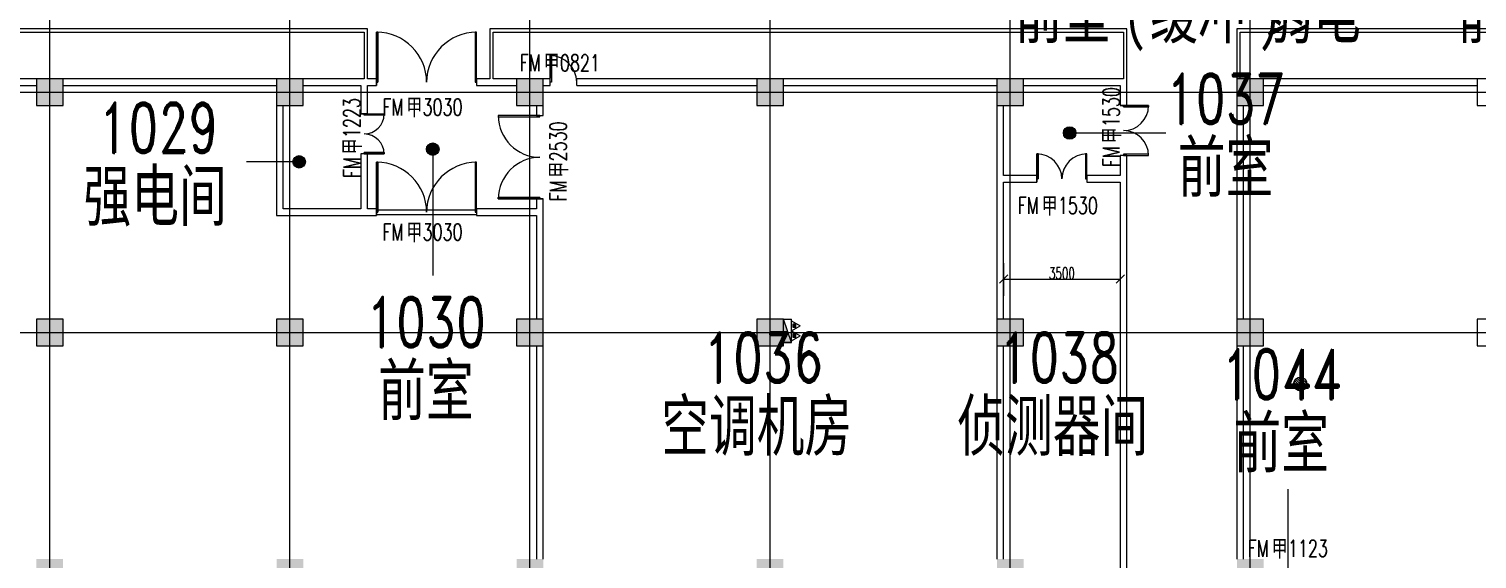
# Model space of a CAD drawing. Header units: millimetres. Extents: x -76632 to 443185, y -33181 to 192400.
# Drawn here: x 150575 to 194000, y 22000 to 37900 of the extents above; entities that cross this region are included whole.
import ezdxf

# ---------------------------------------------------------------- set-up
doc = ezdxf.new("R2010")
doc.units = ezdxf.units.MM
doc.linetypes.add('轴网线', pattern=[22.04, 18.38, -1.83, 0, -1.83])
doc.layers.get('0').update_dxf_attribs({"color": 8})
doc.layers.get('Defpoints').update_dxf_attribs({"color": 8})
for name, color, linetype, lineweight in [('A-ANNO-DIMS', 8, 'Continuous', 9), ('A-AREA-IDEN', 8, 'Continuous', 9), ('A-DETL-GENF', 8, 'Continuous', 18), ('A-DOOR', 8, 'Continuous', 5), ('A-DOOR-IDEN', 8, 'Continuous', 9), ('A-DOOR-OPNG', 8, 'Continuous', 5), ('A-GENM', 8, 'Continuous', 5), ('A-WALL', 8, 'Continuous', 5), ('M-EQPM', 8, 'Continuous', 5), ('P-PIPE', 8, 'Continuous', 5), ('S-COLS', 8, 'Continuous', 5), ('S-GRID', 8, 'Continuous', 9)]:
    doc.layers.add(name, color=color, linetype=linetype, lineweight=lineweight)
doc.styles.add('RomanD', font='romand__.ttf', dxfattribs={"width": 0.7, "height": 1500})
doc.styles.add('RomanD_1', font='romand__.ttf', dxfattribs={"width": 0.7, "height": 500})
doc.styles.add('RomanD_6', font='romand__.ttf', dxfattribs={"width": 0.65, "height": 350})
doc.styles.add('仿宋_2', font='simfang.ttf', dxfattribs={"width": 0.7, "height": 1500})
doc.styles.add('微软雅黑', font='Microsoft YaHei.ttf', dxfattribs={"width": 0.7, "height": 500})
doc.dimstyles.new('0_5', dxfattribs={"dimscale": 304.8, "dimtxt": 351.251157, "dimasz": 0, "dimexe": 0.82021, "dimexo": 0.0625, "dimgap": 0, "dimtad": 1, "dimdec": 0, "dimzin": 0, "dimdsep": 46, "dimtxsty": 'RomanD_6', "dimblk1": 'NONE', "dimblk2": 'NONE', "dimsah": 1, "dimcen": 0.09, "dimazin": 0, "dimtfac": 1, "dimtdec": 4, "dimtix": 1, "dimtmove": 0, "dimatfit": 3, "dimfxl": 0.82021, "dimfxlon": 1, "dimtvp": 1, "dimtolj": 1, "dimtzin": 0, "dimlwd": 18, "dimlwe": 18, "dimarcsym": 2})
doc.dimstyles.new('0_7mm', dxfattribs={"dimscale": 304.8, "dimtxt": 351.251157, "dimasz": 0.82021, "dimexe": 1.64042, "dimexo": 0.0625, "dimgap": 0, "dimtad": 1, "dimdec": 0, "dimzin": 0, "dimdsep": 46, "dimtxsty": 'RomanD_6', "dimblk1": 'OBLIQUE', "dimblk2": 'OBLIQUE', "dimsah": 1, "dimcen": 0.09, "dimazin": 0, "dimtfac": 1, "dimtdec": 4, "dimtix": 1, "dimtmove": 0, "dimatfit": 3, "dimfxl": 1.64042, "dimfxlon": 1, "dimtvp": 1, "dimtolj": 1, "dimtzin": 0, "dimlwd": 18, "dimlwe": 18, "dimarcsym": 2})

# ---------------------------------------------------------------- blocks, each defined once
blk = doc.blocks.new('X-ST-F3-01-C-001_HLP2_rvt-1-LAY-1F-1_500-A')
at = {"layer": 'S-COLS', "true_color": 0x808080}
for points in [[(150800, 35600), (151600, 35600), (151600, 36400), (150800, 36400), (150800, 36200)], [(158800, 35600), (158800, 36400), (158000, 36400), (158000, 35600)], [(166000, 35600), (166000, 36400), (165200, 36400), (165200, 35600)], [(173200, 35600), (173200, 36400), (172400, 36400), (172400, 35600)], [(180400, 35600), (180400, 36400), (179600, 36400), (179600, 35600), (180211, 35600)], [(186811, 35600), (187600, 35600), (187600, 36400), (186800, 36400), (186800, 35600)], [(151600, 28400), (151600, 29200), (150800, 29200), (150800, 28400)], [(158800, 28400), (158800, 29200), (158000, 29200), (158000, 28400)], [(165200, 28400), (166000, 28400), (166000, 29200), (165200, 29200)], [(173200, 28400), (173200, 29200), (172400, 29200), (172400, 28400)], [(179723, 28400), (180400, 28400), (180400, 29200), (179600, 29200), (179600, 28400)], [(187600, 28400), (187600, 29200), (186800, 29200), (186800, 28400), (187000, 28400)], [(151600, 21200), (151600, 22000), (150800, 22000), (150800, 21200)], [(158650, 21200), (158800, 21200), (158800, 22000), (158000, 22000), (158000, 21200)], [(166000, 21200), (166000, 22000), (165200, 22000), (165200, 21200), (165800, 21200)], [(172550, 21200), (173200, 21200), (173200, 22000), (172400, 22000), (172400, 21600), (172550, 21600), (172550, 21300), (172400, 21300), (172400, 21200)], [(179609, 21200), (180400, 21200), (180400, 22000), (179600, 22000), (179600, 21200)], [(187600, 21200), (187600, 22000), (186800, 22000), (186800, 21200), (187000, 21200)]]:
    blk.add_hatch(color=8, dxfattribs=at).paths.add_polyline_path(points, flags=0)
at = {"layer": 'S-COLS', "color": 7, "lineweight": 9}
for p, q in [((151600, 36400), (150800, 36400)), ((150800, 36400), (150800, 35600)), ((151600, 35600), (151600, 36400)), ((158800, 36400), (158000, 36400)), ((158000, 36400), (158000, 35600)), ((158800, 35600), (158800, 36400)), ((166000, 36400), (165200, 36400)), ((165200, 36400), (165200, 35600)), ((166000, 35600), (166000, 36400)), ((173200, 36400), (172400, 36400)), ((172400, 36400), (172400, 35600)), ((173200, 35600), (173200, 36400)), ((180400, 36400), (179600, 36400)), ((179600, 36400), (179600, 35600)), ((180400, 35600), (180400, 36400)), ((187600, 36400), (186800, 36400)), ((186800, 36400), (186800, 35600)), ((187600, 35600), (187600, 36400)), ((194800, 36400), (194000, 36400)), ((194000, 36400), (194000, 35600)), ((150800, 35600), (151600, 35600)), ((158000, 35600), (158800, 35600)), ((165200, 35600), (166000, 35600)), ((172400, 35600), (173200, 35600)), ((179600, 35600), (180400, 35600)), ((186800, 35600), (187600, 35600)), ((194000, 35600), (194800, 35600)), ((151600, 29200), (150800, 29200)), ((150800, 29200), (150800, 28400)), ((151600, 28400), (151600, 29200)), ((158800, 29200), (158000, 29200)), ((158000, 29200), (158000, 28400)), ((158800, 28400), (158800, 29200)), ((166000, 29200), (165200, 29200)), ((165200, 29200), (165200, 28400)), ((166000, 28400), (166000, 29200)), ((173200, 29200), (172400, 29200)), ((172400, 29200), (172400, 28400)), ((173200, 28400), (173200, 29200)), ((180400, 29200), (179600, 29200)), ((179600, 29200), (179600, 28400)), ((180400, 28400), (180400, 29200)), ((187600, 29200), (186800, 29200)), ((186800, 29200), (186800, 28400)), ((187600, 28400), (187600, 29200)), ((194800, 29200), (194000, 29200)), ((194000, 29200), (194000, 28400)), ((150800, 28400), (151600, 28400)), ((158000, 28400), (158800, 28400)), ((165200, 28400), (166000, 28400)), ((172400, 28400), (173200, 28400)), ((179600, 28400), (180400, 28400)), ((186800, 28400), (187600, 28400)), ((194000, 28400), (194800, 28400))]:
    blk.add_line(p, q, dxfattribs=at)
blk = doc.blocks.new('双扇平开防火门_带观察窗 - FM甲1530-4642602-LAY-1F-1_500-A')
at = {"layer": 'A-DOOR'}
for p, q in [((-750, 0), (-750, 750)), ((-750, 750), (-710, 750)), ((-750, 750), (-750, 550)), ((-710, 750), (-750, 750)), ((-750, 550), (-750, 350)), ((-710, 750), (-710, 0)), ((-710, 550), (-710, 750)), ((-710, 350), (-710, 550)), ((750, 750), (710, 750)), ((710, 750), (710, 0)), ((750, 750), (710, 750)), ((710, 750), (710, 550)), ((710, 550), (710, 350)), ((750, 0), (750, 750)), ((750, 550), (750, 750)), ((750, 350), (750, 550)), ((-750, 350), (-750, 0)), ((-710, 0), (-750, 0)), ((-750, 0), (-710, 0)), ((-710, 0), (-710, 350)), ((710, 350), (710, 0)), ((710, 0), (750, 0)), ((710, 0), (750, 0)), ((750, 0), (750, 350))]:
    blk.add_line(p, q, dxfattribs=at)
for centre, start, end in [((-750, 0), 0, 90), ((750, 0), 90, 180)]:
    blk.add_arc(centre, 750, start, end, dxfattribs=at)
at = {"layer": 'A-DOOR-OPNG'}
for p, q in [((-750, 100), (-750, -100)), ((750, 100), (750, -100))]:
    blk.add_line(p, q, dxfattribs=at)
blk = doc.blocks.new('双扇平开防火门_带观察窗 - FM甲2530-4642848-LAY-1F-1_500-A')
at = {"layer": 'A-DOOR'}
for p, q in [((-1250, 0), (-1250, 1250)), ((-1250, 1250), (-1210, 1250)), ((-1250, 1250), (-1250, 1050)), ((-1210, 1250), (-1250, 1250)), ((-1250, 1050), (-1250, 850)), ((-1210, 1250), (-1210, 0)), ((-1210, 1050), (-1210, 1250)), ((-1210, 850), (-1210, 1050)), ((1250, 1250), (1210, 1250)), ((1210, 1250), (1210, 0)), ((1250, 1250), (1210, 1250)), ((1210, 1250), (1210, 1050)), ((1210, 1050), (1210, 850)), ((1250, 0), (1250, 1250)), ((1250, 1050), (1250, 1250)), ((1250, 850), (1250, 1050)), ((-1250, 850), (-1250, 0)), ((-1210, 0), (-1210, 850)), ((1210, 850), (1210, 0)), ((1250, 0), (1250, 850)), ((-1210, 0), (-1250, 0)), ((-1250, 0), (-1210, 0)), ((1210, 0), (1250, 0)), ((1210, 0), (1250, 0))]:
    blk.add_line(p, q, dxfattribs=at)
for centre, start, end in [((-1250, 0), 0, 90), ((1250, 0), 90, 180)]:
    blk.add_arc(centre, 1250, start, end, dxfattribs=at)
at = {"layer": 'A-DOOR-OPNG'}
for p, q in [((-1250, 100), (-1250, -100)), ((1250, 100), (1250, -100))]:
    blk.add_line(p, q, dxfattribs=at)
blk = doc.blocks.new('双扇平开防火门_带观察窗 - FM甲3030-4643016-LAY-1F-1_500-A')
at = {"layer": 'A-DOOR'}
for p, q in [((-1500, 0), (-1500, 1500)), ((-1500, 1500), (-1460, 1500)), ((-1500, 1500), (-1500, 1300)), ((-1460, 1500), (-1500, 1500)), ((-1460, 1500), (-1460, 0)), ((-1460, 1300), (-1460, 1500)), ((1500, 1500), (1460, 1500)), ((1460, 1500), (1460, 0)), ((1500, 1500), (1460, 1500)), ((1460, 1500), (1460, 1300)), ((1500, 0), (1500, 1500)), ((1500, 1300), (1500, 1500)), ((-1500, 1300), (-1500, 1100)), ((-1500, 1100), (-1500, 0)), ((-1460, 1100), (-1460, 1300)), ((-1460, 0), (-1460, 1100)), ((1460, 1300), (1460, 1100)), ((1460, 1100), (1460, 0)), ((1500, 1100), (1500, 1300)), ((1500, 0), (1500, 1100)), ((-1460, 0), (-1500, 0)), ((-1500, 0), (-1460, 0)), ((1460, 0), (1500, 0)), ((1460, 0), (1500, 0))]:
    blk.add_line(p, q, dxfattribs=at)
for centre, start, end in [((-1500, 0), 0, 90), ((1500, 0), 90, 180)]:
    blk.add_arc(centre, 1500, start, end, dxfattribs=at)
at = {"layer": 'A-DOOR-OPNG'}
for p, q in [((-1500, 100), (-1500, -100)), ((1500, 100), (1500, -100))]:
    blk.add_line(p, q, dxfattribs=at)
blk = doc.blocks.new('双扇平开防火门_带观察窗 - FM甲3030-4644783-LAY-1F-1_500-A')
at = {"layer": 'A-DOOR'}
for p, q in [((-1500, 0), (-1500, 1500)), ((-1500, 1500), (-1460, 1500)), ((-1500, 1500), (-1500, 1300)), ((-1460, 1500), (-1500, 1500)), ((-1460, 1500), (-1460, 0)), ((-1460, 1300), (-1460, 1500)), ((1500, 1500), (1460, 1500)), ((1460, 1500), (1460, 0)), ((1500, 1500), (1460, 1500)), ((1460, 1500), (1460, 1300)), ((1500, 0), (1500, 1500)), ((1500, 1300), (1500, 1500)), ((-1500, 1300), (-1500, 1100)), ((-1500, 1100), (-1500, 0)), ((-1460, 1100), (-1460, 1300)), ((-1460, 0), (-1460, 1100)), ((1460, 1300), (1460, 1100)), ((1460, 1100), (1460, 0)), ((1500, 1100), (1500, 1300)), ((1500, 0), (1500, 1100)), ((-1460, 0), (-1500, 0)), ((-1500, 0), (-1460, 0)), ((1460, 0), (1500, 0)), ((1460, 0), (1500, 0))]:
    blk.add_line(p, q, dxfattribs=at)
for centre, start, end in [((-1500, 0), 0, 90), ((1500, 0), 90, 180)]:
    blk.add_arc(centre, 1500, start, end, dxfattribs=at)
at = {"layer": 'A-DOOR-OPNG'}
for p, q in [((-1500, 100), (-1500, -100)), ((-1500, 70), (1500, 70)), ((1500, 100), (1500, -100)), ((-1500, -70), (1500, -70))]:
    blk.add_line(p, q, dxfattribs=at)
blk = doc.blocks.new('双扇平开防火门_带观察窗 - FM甲1223-4642830-LAY-1F-1_500-A')
at = {"layer": 'A-DOOR'}
for p, q in [((-560, 0), (-600, 0)), ((-600, 0), (-600, -600)), ((-600, 0), (-560, 0)), ((-600, -200), (-600, 0)), ((-560, -600), (-560, 0)), ((-560, 0), (-560, -200)), ((560, -600), (560, 0)), ((560, 0), (600, 0)), ((600, 0), (600, -600)), ((-600, -400), (-600, -200)), ((-600, -600), (-600, -400)), ((-560, -200), (-560, -400)), ((-560, -400), (-560, -600)), ((560, 0), (600, 0)), ((560, -200), (560, 0)), ((560, -400), (560, -200)), ((560, -600), (560, -400)), ((600, 0), (600, -200)), ((600, -200), (600, -400)), ((600, -400), (600, -600)), ((-600, -600), (-560, -600)), ((-560, -600), (-600, -600)), ((600, -600), (560, -600)), ((600, -600), (560, -600))]:
    blk.add_line(p, q, dxfattribs=at)
for centre, start, end in [((-600, 0), 270, 360), ((600, 0), 180, 270)]:
    blk.add_arc(centre, 600, start, end, dxfattribs=at)
at = {"layer": 'A-DOOR-OPNG'}
for p, q in [((-600, -100), (-600, 100)), ((600, -100), (600, 100))]:
    blk.add_line(p, q, dxfattribs=at)
blk = doc.blocks.new('圆形地漏_固定_2 - 热轧钢管-3953174-LAY-1F-1_500-A')
at = {"layer": 'A-GENM'}
for p, q in [((-193, 52), (52, -193)), ((102, -172), (-172, 102)), ((-141, 141), (141, -141)), ((172, -102), (-102, 172)), ((193, -52), (-52, 193)), ((13, 200), (200, 13)), ((-13, -200), (-200, -13))]:
    blk.add_line(p, q, dxfattribs=at)
blk.add_circle((0, 0), 200, dxfattribs=at)
at = {"layer": 'P-PIPE'}
for start, end in [(0, 180), (180, 0)]:
    blk.add_arc((0, 0), 200, start, end, dxfattribs=at)
blk = doc.blocks.new('室内消火栓箱_带灭火器__左右式_ - SG24D65-P-V92-LAY-1F-1_500-A')
at = {"layer": 'A-DETL-GENF', "lineweight": 5}
blk.add_hatch(color=256, dxfattribs=at).paths.add_polyline_path([(350, 0), (-350, 0), (-350, -240)], flags=0)
h = blk.add_hatch(color=256, dxfattribs=at)
h.paths.add_polyline_path([(195, -370), (195, -280), (105, -280), (105, -370)], flags=0)
h.paths.add_polyline_path([(-105, -306), (-105, -280), (-195, -280), (-195, -370), (-105, -370)], flags=0)
for p, q in [((-350, -240), (350, 0)), ((-350, -240), (-350, 0)), ((-350, 0), (-350, -240)), ((-350, -240), (350, 0)), ((-350, -240), (350, -240)), ((-300, -240), (-150, -500)), ((-105, -280), (-195, -280)), ((-195, -280), (-195, -370)), ((-195, -370), (-105, -370)), ((0, -240), (-150, -500)), ((-105, -370), (-105, -280)), ((0, -240), (150, -500)), ((195, -280), (105, -280)), ((105, -280), (105, -370)), ((105, -370), (195, -370)), ((300, -240), (150, -500)), ((195, -370), (195, -280))]:
    blk.add_line(p, q, dxfattribs=at)
at = {"layer": 'M-EQPM'}
blk.add_line((350, 0), (350, -240), dxfattribs=at)
blk = doc.blocks.new('单扇平开防火门_带观察窗 - FM甲0821-4703382-LAY-1F-1_500-A')
at = {"layer": 'A-DOOR'}
for p, q in [((360, -800), (360, 0)), ((360, 0), (400, 0)), ((400, 0), (400, -800)), ((360, -125), (360, -400)), ((360, -400), (360, -600)), ((400, -400), (400, -125)), ((400, -600), (400, -400)), ((360, -600), (360, -800)), ((400, -800), (360, -800)), ((360, -800), (400, -800)), ((400, -800), (400, -600))]:
    blk.add_line(p, q, dxfattribs=at)
blk.add_arc((400, 0), 800, 180, 270, dxfattribs=at)
at = {"layer": 'A-DOOR-OPNG'}
for p, q in [((-400, 100), (-400, -100)), ((400, 99), (400, -100))]:
    blk.add_line(p, q, dxfattribs=at)
blk = doc.blocks.new('_Oblique')
at = {"color": 0, "linetype": 'ByBlock', "lineweight": -2}
blk.add_line((-0.5, -0.5), (0.5, 0.5), dxfattribs=at)
blk = doc.blocks.new('*D1636')
at = {"layer": 'A-ANNO-DIMS', "color": 0, "lineweight": 18, "transparency": 16777216}
for p, q in [((179800, 30876), (179800, 29895)), ((183300, 30876), (183300, 29895)), ((179800, 30395), (183300, 30395))]:
    blk.add_line(p, q, dxfattribs=at)
at = {"layer": 'Defpoints', "color": 0, "transparency": 16777216}
for p in [(179800, 30895), (183300, 30895), (183300, 30395)]:
    blk.add_point(p, dxfattribs=at)
at = {"layer": 'A-ANNO-DIMS', "color": 0, "lineweight": 18, "transparency": 16777216, "xscale": 250, "yscale": 250, "zscale": 250, "rotation": 180}
blk.add_blockref('_Oblique', (179800, 30395), dxfattribs=at)
at = {"layer": 'A-ANNO-DIMS', "color": 0, "lineweight": 18, "transparency": 16777216, "xscale": 250, "yscale": 250, "zscale": 250}
blk.add_blockref('_Oblique', (183300, 30395), dxfattribs=at)
at = {"layer": 'A-ANNO-DIMS', "color": 0, "lineweight": 18, "transparency": 16777216, "insert": (181550, 30570), "char_height": 350, "width": 972.7, "attachment_point": 5, "style": 'RomanD_6'}
blk.add_mtext('\\A1;3500', dxfattribs=at)
blk = doc.blocks.new('*D1431')
at = {"layer": 'A-ANNO-DIMS', "color": 0, "lineweight": 18, "transparency": 16777216}
for p, q in [((19261, 131300), (19742, 131300)), ((19492, 130200), (19492, 131300)), ((19261, 130200), (19742, 130200)), ((259200, 4470), (259200, 4951)), ((264000, 4470), (264000, 4951)), ((259200, 4701), (264000, 4701))]:
    blk.add_line(p, q, dxfattribs=at)
at = {"layer": 'Defpoints', "color": 0, "transparency": 16777216}
for p in [(19242, 131300), (19492, 131300), (19242, 130200), (259200, 4451), (264000, 4701), (264000, 4451)]:
    blk.add_point(p, dxfattribs=at)
at = {"layer": 'A-ANNO-DIMS', "color": 0, "lineweight": 18, "transparency": 16777216, "insert": (19317, 130750), "char_height": 350, "width": 972.7, "attachment_point": 5, "rotation": 90, "style": 'RomanD_6'}
blk.add_mtext('\\A1;1100', dxfattribs=at)
at = {"layer": 'A-ANNO-DIMS', "color": 0, "lineweight": 18, "transparency": 16777216, "insert": (261600, 4876), "char_height": 350, "width": 972.7, "attachment_point": 5, "style": 'RomanD_6'}
blk.add_mtext('\\A1;4800', dxfattribs=at)
blk = doc.blocks.new('_None')
blk = doc.blocks.new('*D1432')
at = {"layer": 'A-ANNO-DIMS', "color": 0, "lineweight": 18, "transparency": 16777216}
for p, q in [((19261, 133750), (19742, 133750)), ((19492, 131300), (19492, 133750)), ((19261, 131300), (19742, 131300)), ((260638, 2650), (261119, 2650)), ((260869, 1700), (260869, 2650)), ((261100, 1700), (260619, 1700))]:
    blk.add_line(p, q, dxfattribs=at)
at = {"layer": 'Defpoints', "color": 0, "transparency": 16777216}
for p in [(19242, 133750), (19492, 133750), (19242, 131300), (260619, 2650), (260869, 2650), (261119, 1700)]:
    blk.add_point(p, dxfattribs=at)
at = {"layer": 'A-ANNO-DIMS', "color": 0, "lineweight": 18, "transparency": 16777216, "char_height": 350, "attachment_point": 5, "rotation": 90, "style": 'RomanD_6'}
for s, insert, width in [('\\A1;2450', (19317, 132525), 972.7), ('\\A1;950', (260694, 2175), 729.52)]:
    blk.add_mtext(s, dxfattribs=dict(at, insert=insert, width=width))

msp = doc.modelspace()

# ---------------------------------------------------------------- hatches: boundary and pattern name
at = {"layer": 'A-AREA-IDEN', "lineweight": 18, "transparency": 33554687}
h = msp.add_hatch(color=256, dxfattribs=at)
edge = h.paths.add_edge_path(flags=0)
edge.add_arc((181781.9, 34781.4), 187.5, 0, 360)
h = msp.add_hatch(color=256, dxfattribs=at)
edge = h.paths.add_edge_path(flags=0)
edge.add_arc((162684, 34293.3), 187.5, 0, 360)
h = msp.add_hatch(color=256, dxfattribs=at)
edge = h.paths.add_edge_path(flags=0)
edge.add_arc((158677.7, 33913.2), 187.5, 0, 360)

# ---------------------------------------------------------------- linework, layer by layer
for p, q in [((181781.9, 34781.4), (184663, 34781.4)), ((158677.7, 33913.2), (157095.3, 33913.2)), ((162684, 34293.3), (162684, 30507.1)), ((188334.2, 19110.1), (188334.2, 24095.3))]:
    msp.add_line(p, q, dxfattribs=at)
for centre in [(181781.9, 34781.4), (162684, 34293.3), (158677.7, 33913.2)]:
    msp.add_circle(centre, 187.5, dxfattribs=at)
at = {"layer": 'A-WALL', "lineweight": 9, "transparency": 33554687}
for p, q in [((160725, 37900), (129200, 37900)), ((129300, 37800), (160625, 37800)), ((160625, 37800), (160625, 36400)), ((160725, 36400), (160725, 37900)), ((164400, 37900), (164400, 36400)), ((183500, 37900), (164400, 37900)), ((164500, 36400), (164500, 37800)), ((164500, 37800), (183400, 37800)), ((183400, 37800), (183400, 36400)), ((183500, 35600), (183500, 37900)), ((186800, 37900), (186800, 36400)), ((225900, 37900), (186800, 37900)), ((186900, 36400), (186900, 37800)), ((186900, 37800), (225800, 37800)), ((150800, 36400), (144400, 36400)), ((144400, 36200), (150800, 36200)), ((158000, 36400), (151600, 36400)), ((151600, 36200), (158000, 36200)), ((160625, 36400), (158800, 36400)), ((158800, 36200), (160525, 36200)), ((160525, 36200), (160525, 35350)), ((161000, 36400), (160725, 36400)), ((160725, 36200), (161000, 36200)), ((160725, 35350), (160725, 36200)), ((161000, 36200), (161000, 36400)), ((164400, 36400), (164000, 36400)), ((164000, 36400), (164000, 36200)), ((164000, 36200), (165200, 36200)), ((165200, 36400), (164500, 36400)), ((166200, 36400), (166000, 36400)), ((166000, 36200), (166200, 36200)), ((172400, 36400), (167000, 36400)), ((167000, 36200), (172400, 36200)), ((179600, 36400), (173200, 36400)), ((173200, 36200), (179600, 36200)), ((183400, 36400), (180400, 36400)), ((180400, 36200), (183300, 36200)), ((183300, 36200), (183300, 35600)), ((194000, 36400), (187600, 36400)), ((187600, 36200), (194000, 36200)), ((158000, 35600), (158000, 32300)), ((158200, 32500), (158200, 35600)), ((160525, 35350), (160725, 35350)), ((165800, 35600), (165800, 35300)), ((165800, 35300), (166000, 35300)), ((166000, 35300), (166000, 35600)), ((179600, 35600), (179600, 29200)), ((179800, 33500), (179800, 35600)), ((183300, 35600), (183500, 35600)), ((186800, 35600), (186800, 29200)), ((187000, 29200), (187000, 35600)), ((160525, 34150), (160525, 32500)), ((160725, 34150), (160525, 34150)), ((160725, 32500), (160725, 34150)), ((183500, 34100), (183300, 34100)), ((183300, 34100), (183300, 33500)), ((183500, 20600), (183500, 34100)), ((180800, 33500), (179800, 33500)), ((180800, 33300), (180800, 33500)), ((183300, 33500), (182300, 33500)), ((182300, 33500), (182300, 33300)), ((179800, 29200), (179800, 33300)), ((179800, 33300), (180800, 33300)), ((182300, 33300), (183300, 33300)), ((183300, 33300), (183300, 20600)), ((165800, 32800), (165800, 32500)), ((166000, 32800), (165800, 32800)), ((166000, 29200), (166000, 32800)), ((158000, 32300), (161000, 32300)), ((160525, 32500), (158200, 32500)), ((161000, 32500), (160725, 32500)), ((161000, 32300), (161000, 32500)), ((165800, 32500), (164000, 32500)), ((164000, 32500), (164000, 32300)), ((164000, 32300), (165800, 32300)), ((165800, 32300), (165800, 29200)), ((165800, 28400), (165800, 22000)), ((166000, 22000), (166000, 28400)), ((179600, 28400), (179600, 22000)), ((179800, 22000), (179800, 28400)), ((186800, 28400), (186800, 22000)), ((187000, 22000), (187000, 28400))]:
    msp.add_line(p, q, dxfattribs=at)
at = {"layer": 'S-GRID', "linetype": '轴网线', "transparency": 33554687}
for p, q in [((151200, -17706.2), (151200, 174400)), ((158400, -17706.2), (158400, 174400)), ((165600, -17706.2), (165600, 174400)), ((172800, -17706.2), (172800, 174400)), ((180000, -17706.2), (180000, 174400)), ((187200, -17706.2), (187200, 174400)), ((-16000, 36000), (308800, 36000)), ((-16000, 28800), (308800, 28800))]:
    msp.add_line(p, q, dxfattribs=at)

# ---------------------------------------------------------------- block references
at = {"lineweight": 5, "transparency": 33554687}
msp.add_blockref('X-ST-F3-01-C-001_HLP2_rvt-1-LAY-1F-1_500-A', (0, 0), dxfattribs=at)
at = {"layer": 'A-DOOR', "transparency": 33554687}
for name, p in [('双扇平开防火门_带观察窗 - FM甲3030-4643016-LAY-1F-1_500-A', (162500, 36300)), ('双扇平开防火门_带观察窗 - FM甲3030-4644783-LAY-1F-1_500-A', (162500, 32400)), ('双扇平开防火门_带观察窗 - FM甲1530-4642602-LAY-1F-1_500-A', (181550, 33400))]:
    msp.add_blockref(name, p, dxfattribs=at)
for name, p, rotation in [('单扇平开防火门_带观察窗 - FM甲0821-4703382-LAY-1F-1_500-A', (166600, 36300), 180), ('双扇平开防火门_带观察窗 - FM甲1223-4642830-LAY-1F-1_500-A', (160625, 34750), 90), ('双扇平开防火门_带观察窗 - FM甲2530-4642848-LAY-1F-1_500-A', (165900, 34050), 90), ('双扇平开防火门_带观察窗 - FM甲1530-4642602-LAY-1F-1_500-A', (183400, 34850), 270)]:
    msp.add_blockref(name, p, dxfattribs=dict(at, rotation=rotation))
at = {"layer": 'M-EQPM', "transparency": 33554687, "rotation": 90}
msp.add_blockref('室内消火栓箱_带灭火器__左右式_ - SG24D65-P-V92-LAY-1F-1_500-A', (173200, 28850), dxfattribs=at)
at = {"layer": 'P-PIPE', "transparency": 33554687}
msp.add_blockref('圆形地漏_固定_2 - 热轧钢管-3953174-LAY-1F-1_500-A', (188700, 27249.7), dxfattribs=at)

# ---------------------------------------------------------------- texts
at = {"layer": 'A-AREA-IDEN', "transparency": 33554687, "char_height": 1500, "attachment_point": 1}
for s, insert, width, style in [('前室', (180142.4, 39131.8), 3928.269, '仿宋_2'), ('\\f仿宋|b0|i0|c134|p49|;\\W.7;(', (183383.5, 39131.8), 982.067, '仿宋_2'), ('缓冲', (184193.8, 39131.8), 3928.269, '仿宋_2'), ('\\f仿宋|b0|i0|c134|p49|;\\W.7;)', (187435, 39131.8), 982.067, '仿宋_2'), ('弱电', (187650, 39131.8), 3928.269, '仿宋_2'), ('前室', (193412.1, 39131.8), 3928.269, '仿宋_2'), ('1037', (184663, 36555.1), 4826.159, 'RomanD'), ('1029', (152656, 35686.9), 4826.159, 'RomanD'), ('前室', (185026.5, 34521), 3928.269, '仿宋_2'), ('强电间', (152209.3, 33652.7), 5892.403, '仿宋_2'), ('1030', (160682, 29857.3), 4826.159, 'RomanD'), ('1036', (170791.9, 28792.4), 4826.159, 'RomanD'), ('1038', (179669.2, 28792.4), 4826.159, 'RomanD'), ('1044', (186332.2, 28292.4), 4826.159, 'RomanD'), ('前室', (161045.5, 27823.2), 3928.269, '仿宋_2'), ('空调机房', (169534.9, 26758.3), 7856.537, '仿宋_2'), ('侦测器间', (178412.2, 26758.3), 7856.537, '仿宋_2'), ('前室', (186695.7, 26258.3), 3928.269, '仿宋_2')]:
    msp.add_mtext(s, dxfattribs=dict(at, insert=insert, width=width, style=style))
at = {"layer": 'A-DOOR-IDEN', "transparency": 33554687, "char_height": 500, "attachment_point": 1}
for s, insert, width, style in [('FM', (165291, 37130.1), 869.831, 'RomanD_1'), ('\\f微软雅黑|b0|i0|c134|p34|;\\W.7;甲', (166008.7, 37130.1), 589.24, '微软雅黑'), ('0821', (166494.9, 37130.1), 1683.544, 'RomanD_1'), ('FM', (161175.1, 35805.2), 869.831, 'RomanD_1'), ('\\f微软雅黑|b0|i0|c134|p34|;\\W.7;甲', (161892.8, 35805.2), 589.24, '微软雅黑'), ('3030', (162379, 35805.2), 1683.544, 'RomanD_1'), ('FM', (180225.1, 32851.5), 869.831, 'RomanD_1'), ('\\f微软雅黑|b0|i0|c134|p34|;\\W.7;甲', (180942.8, 32851.5), 589.24, '微软雅黑'), ('1530', (181429, 32851.5), 1683.544, 'RomanD_1'), ('FM', (161175.1, 32057), 869.831, 'RomanD_1'), ('\\f微软雅黑|b0|i0|c134|p34|;\\W.7;甲', (161892.8, 32057), 589.24, '微软雅黑'), ('3030', (162379, 32057), 1683.544, 'RomanD_1'), ('\\f微软雅黑|b0|i0|c134|p34|;\\W.7;甲', (187842.8, 22570.6), 589.24, '微软雅黑'), ('FM', (187125.1, 22570.6), 869.831, 'RomanD_1'), ('1123', (188329, 22570.6), 1683.544, 'RomanD_1')]:
    msp.add_mtext(s, dxfattribs=dict(at, insert=insert, width=width, style=style))
at = {"layer": 'A-DOOR-IDEN', "transparency": 33554687, "char_height": 500, "attachment_point": 1, "rotation": 90}
for s, insert, width, style in [('1530', (182781.8, 34957.8), 1683.544, 'RomanD_1'), ('1223', (160006.8, 34629), 1683.544, 'RomanD_1'), ('2530', (166195.7, 33929), 1683.544, 'RomanD_1'), ('\\f微软雅黑|b0|i0|c134|p34|;\\W.7;甲', (182781.8, 34471.6), 589.24, '微软雅黑'), ('\\f微软雅黑|b0|i0|c134|p34|;\\W.7;甲', (160006.8, 34142.8), 589.24, '微软雅黑'), ('FM', (182781.8, 33754), 869.831, 'RomanD_1'), ('FM', (160006.8, 33425.1), 869.831, 'RomanD_1'), ('\\f微软雅黑|b0|i0|c134|p34|;\\W.7;甲', (166195.7, 33442.8), 589.24, '微软雅黑'), ('FM', (166195.7, 32725.1), 869.831, 'RomanD_1')]:
    msp.add_mtext(s, dxfattribs=dict(at, insert=insert, width=width, style=style))

# ---------------------------------------------------------------- dimensions: what is measured, and where the dimension line sits
at = {"layer": 'A-ANNO-DIMS', "lineweight": 18, "transparency": 33554687}
for base, p1, p2, override, picture, middle in [((19492.1, 133750), (19242.1, 131300), (19242.1, 133750), {"dimpost": '<>', "dimfxl": 2450}, '*D1432', (19317.1, 132525)), ((19492.1, 131300), (19242.1, 130200), (19242.1, 131300), {"dimpost": '<>', "dimfxl": 1100}, '*D1431', (19317.1, 130750))]:
    dim = msp.add_linear_dim(base=base, p1=p1, p2=p2, angle=90, dimstyle='0_5', override=override, dxfattribs=at)
    dim.commit()
    dim.dimension.update_dxf_attribs({"geometry": picture, "text_midpoint": middle})
dim = msp.add_linear_dim(base=(183300, 30394.6), p1=(179800, 30894.6), p2=(183300, 30894.6), dimstyle='0_7mm', override={"dimpost": '<>', "dimfxl": 3500}, dxfattribs=at)
dim.commit()
dim.dimension.update_dxf_attribs({"geometry": '*D1636', "text_midpoint": (181550, 30569.6)})

doc.saveas('drawing.dxf')
